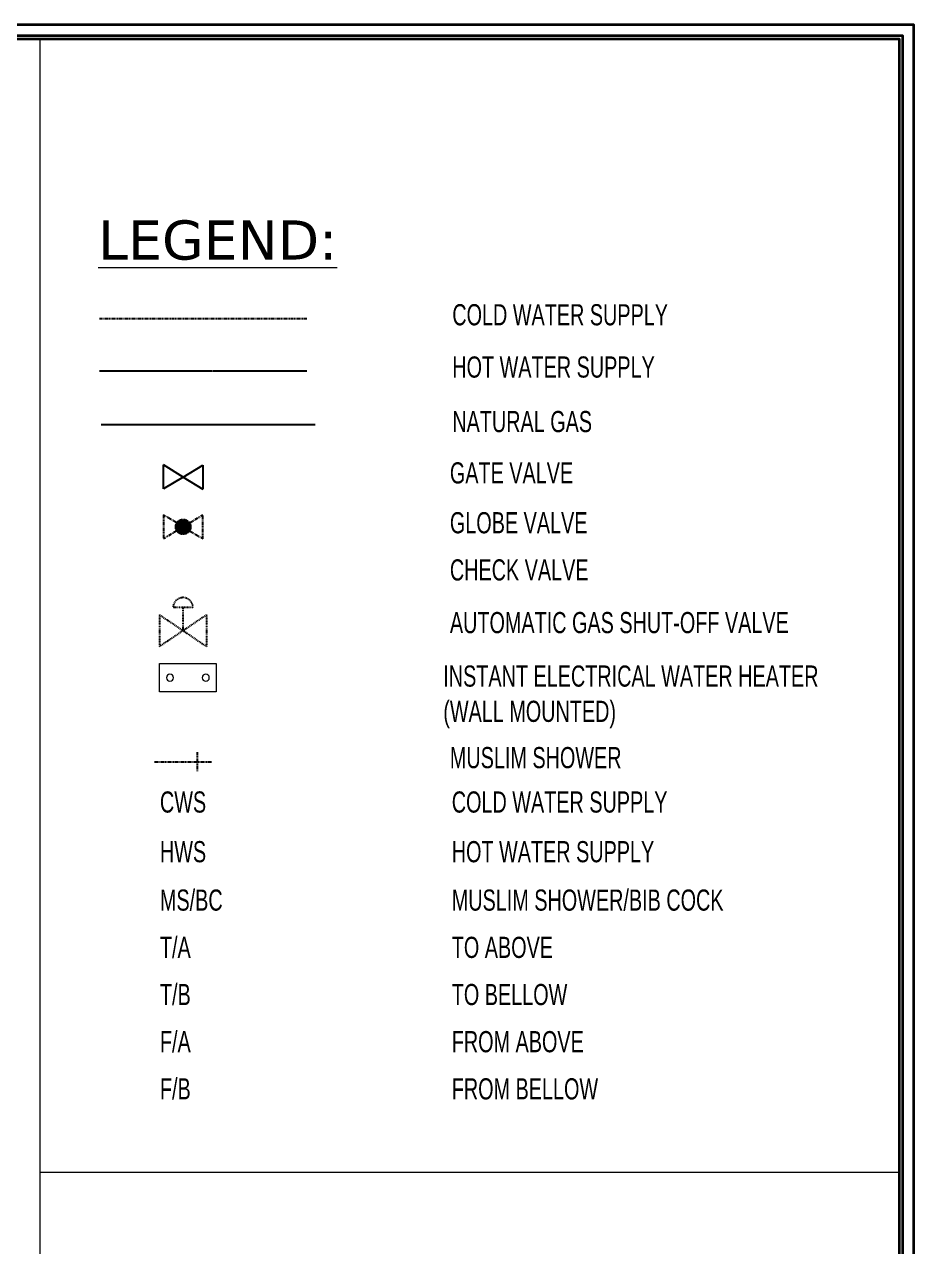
# Model space of a CAD drawing. Header units: millimetres. Extents: x 626118 to 667468, y 4481694 to 4492717.
# Drawn here: x 631637 to 633318, y 4490406 to 4492717 of the extents above; entities that cross this region are included whole.
import ezdxf

# ---------------------------------------------------------------- set-up
doc = ezdxf.new("R2010")
doc.units = ezdxf.units.MM
for name, pattern in [('CENTER2', [1.125, 0.75, -0.125, 0.125, -0.125]), ('DASHDOT', [1, 0.5, -0.25, 0, -0.25]), ('DUZ', [500, 500]), ('PHANTOM', [2.5, 1.25, -0.25, 0.25, -0.25, 0.25, -0.25])]:
    doc.linetypes.add(name, pattern=pattern)
doc.layers.get('0').update_dxf_attribs({"color": 1, "linetype": 'DUZ'})
for name, color, linetype in [('CWS', 2, 'DASHDOT'), ('GI-PIPE', 4, 'Continuous'), ('PL NG PIPE', 2, 'NG_PIPE'), ('PL-CWS', 80, 'PHANTOM'), ('PL-HWS', 4, 'CENTER2'), ('PL_TEXT', 3, 'Continuous')]:
    doc.layers.add(name, color=color, linetype=linetype)
for name, color, linetype, lineweight in [('DUVAR', 7, 'Continuous', 35), ('iç duvar', 7, 'Continuous', 50), ('TEXT01', 3, 'Continuous', 15), ('WH', 7, 'Continuous', 5)]:
    doc.layers.add(name, color=color, linetype=linetype, lineweight=lineweight)
doc.styles.add('DIMM', font='archi___.shx', dxfattribs={"width": 0.7, "height": 12})
doc.styles.add('style1', font='times.ttf')
doc.linetypes.add('NG_PIPE', pattern='A,0.5,-0.2,["NG",Standard,S=0.1,R=0,X=-0.1,Y=-0.05],-0.2', length=0.9)

# ---------------------------------------------------------------- blocks, each defined once
blk = doc.blocks.new('GATE')
at = {"layer": 'GI-PIPE', "color": 1, "linetype": 'Continuous'}
for points in [[(-0.02, 6.63), (-4.08, 13.26)], [(3.98, 13.26), (-4.08, 13.26)], [(-0.02, 6.63), (3.98, 13.26)], [(-0.02, 6.63), (-4.02, 0)], [(-0.02, 6.63), (4.04, 0)], [(-4.02, 0), (4.04, 0)]]:
    blk.add_lwpolyline(points, dxfattribs=at)
blk = doc.blocks.new('WH')
blk.add_lwpolyline([(-11.63, -8.07), (4.63, -8.07), (4.63, 0), (-11.63, 0)], close=True)
for centre in [(-8.63, -4.03), (1.63, -4.03)]:
    blk.add_circle(centre, 1.02)

msp = doc.modelspace()

# ---------------------------------------------------------------- hatches: boundary and pattern name
at = {"layer": 'PL-CWS'}
h = msp.add_hatch(color=1, dxfattribs=at)
edge = h.paths.add_edge_path()
edge.add_arc((631936.69, 4491766.82), 14.12, 0, 360)

# ---------------------------------------------------------------- linework, layer by layer
at = {"layer": 'CWS', "color": 1, "ltscale": 3}
for p, q in [((631955.16, 4491614.14, 0), (631917.58, 4491614.14, 0)), ((631936.37, 4491570.75, 0), (631936.37, 4491614.14, 0)), ((631891.94, 4491540.82, 0), (631980.8, 4491600.68, 0)), ((631891.94, 4491600.68, 0), (631980.8, 4491540.82, 0))]:
    msp.add_line(p, q, dxfattribs=at)
at = {"layer": 'CWS', "color": 1, "ltscale": 3, "elevation": 0}
for points in [[(631891.94, 4491600.68), (631891.94, 4491540.82)], [(631980.8, 4491600.68), (631980.8, 4491540.82)]]:
    msp.add_lwpolyline(points, dxfattribs=at)
at = {"layer": 'CWS', "color": 1, "ltscale": 3}
msp.add_arc((631936.37, 4491614.14, 0), 18.79, 0, 180, dxfattribs=at)
at = {"layer": 'DUVAR'}
for points in [[(626117.56, 4492717), (633317.56, 4492717), (633317.56, 4487917), (626117.56, 4487917)], [(626138.56, 4492696), (633296.56, 4492696), (633296.56, 4487938), (626138.56, 4487938)], [(626144.86, 4492689.7), (633290.26, 4492689.7), (633290.26, 4487944.3), (626144.86, 4487944.3)]]:
    msp.add_lwpolyline(points, close=True, dxfattribs=at)
at = {"layer": 'iç duvar', "color": 7, "lineweight": 18}
msp.add_line((633317.56, 4492717), (633317.56, 4487917), dxfattribs=at)
at = {"layer": 'iç duvar', "color": 1, "linetype": 'Continuous', "lineweight": 5}
for p, q in [((631665.47, 4492689.7), (631665.47, 4488501.53)), ((631665.47, 4490546.53), (633290.26, 4490546.53))]:
    msp.add_line(p, q, dxfattribs=at)
at = {"layer": 'PL NG PIPE', "linetype": 'NG_PIPE', "ltscale": 70}
msp.add_line((631781.45, 4491960.28, 0), (632186.54, 4491960.28, 0), dxfattribs=at)
at = {"layer": 'PL-CWS', "ltscale": 5}
for p, q in [((632170.57, 4492160.17, 0), (631778.31, 4492160.17, 0)), ((631963.07, 4491340.6), (631963.07, 4491304.65)), ((631882.75, 4491322.62), (631990.62, 4491322.62))]:
    msp.add_line(p, q, dxfattribs=at)
at = {"layer": 'PL-CWS', "color": 1, "ltscale": 5}
for p, q in [((631899.28, 4491789.38, 0), (631899.28, 4491743.88, 0)), ((631924.59, 4491774.11, 0), (631899.28, 4491789.38, 0)), ((631948.73, 4491774.2, 0), (631974.1, 4491789.75, 0)), ((631974.1, 4491744.25, 0), (631974.1, 4491789.75, 0)), ((631924.65, 4491759.43, 0), (631899.28, 4491743.88, 0)), ((631948.78, 4491759.52, 0), (631974.1, 4491744.25, 0))]:
    msp.add_line(p, q, dxfattribs=at)
at = {"layer": 'PL-CWS', "color": 1}
msp.add_circle((631936.69, 4491766.82, 0), 14.12, dxfattribs=at)
at = {"layer": 'PL-HWS', "color": 1, "ltscale": 5}
msp.add_line((632170.57, 4492061.29, 0), (631778.31, 4492061.29, 0), dxfattribs=at)

# ---------------------------------------------------------------- block references
at = {"layer": 'CWS', "color": 1, "ltscale": 3, "xscale": -5.643265242236001, "yscale": 5.643265242236001, "zscale": 5.643265244319084, "rotation": 270}
msp.add_blockref('GATE', (631899.28, 4491861.17, 0), dxfattribs=at)
at = {"layer": 'WH', "extrusion": (1.3976e-20, 8.41273e-06, 1), "xscale": -6.597450274680374, "yscale": 6.597450274680375, "zscale": 6.597450274680377, "rotation": 180}
msp.add_blockref('WH', (631968.64, 4491454.95, 37.79), dxfattribs=at)

# ---------------------------------------------------------------- texts
at = {"layer": 'PL_TEXT', "linetype": 'Continuous', "style": 'DIMM', "width": 0.7}
for s, p in [('COLD WATER SUPPLY', (632445.52, 4492147.97, 0)), ('HOT WATER SUPPLY', (632445.52, 4492049.09, 0)), ('NATURAL GAS', (632445.52, 4491945.96, 0)), ('GATE VALVE', (632440.96, 4491848.86, 0)), ('GLOBE VALVE', (632440.96, 4491754.61, 0)), ('CHECK VALVE', (632440.96, 4491665.39, 0)), ('AUTOMATIC GAS SHUT-OFF VALVE ', (632440.96, 4491565.78, 0)), ('MUSLIM SHOWER', (632440.96, 4491310.42, 0)), ('CWS', (631892.77, 4491226.43, 0)), ('COLD WATER SUPPLY', (632444.5, 4491226.43, 0)), ('HWS', (631892.77, 4491132.49, 0)), ('HOT WATER SUPPLY', (632444.5, 4491132.49, 0)), ('MS/BC', (631892.77, 4491040.95, 0)), ('MUSLIM SHOWER/BIB COCK', (632444.5, 4491040.95, 0)), ('T/A', (631892.77, 4490951.56, 0)), ('TO ABOVE', (632444.5, 4490951.56, 0)), ('T/B', (631892.77, 4490862.33, 0)), ('TO BELLOW', (632444.5, 4490862.33, 0)), ('F/A', (631892.77, 4490773.18, 0)), ('FROM ABOVE', (632444.5, 4490773.18, 0)), ('F/B', (631892.77, 4490683.95, 0)), ('FROM BELLOW', (632444.5, 4490683.95, 0))]:
    msp.add_text(s, height=40, dxfattribs=at).set_placement(p)
at = {"layer": 'PL_TEXT', "linetype": 'Continuous', "insert": (632428.49, 4491504.63), "char_height": 40, "width": 795.5351, "attachment_point": 1, "style": 'DIMM'}
msp.add_mtext('INSTANT ELECTRICAL WATER HEATER (WALL MOUNTED)', dxfattribs=at)
at = {"layer": 'TEXT01', "insert": (632001.92, 4492308.64, 0), "char_height": 74.0597, "width": 1152.327, "attachment_point": 5, "style": 'style1'}
msp.add_mtext('\\A1;{\\fVerdana|b0|i0|c0|p34;\\LLEGEND:}', dxfattribs=at)

doc.saveas('drawing.dxf')
